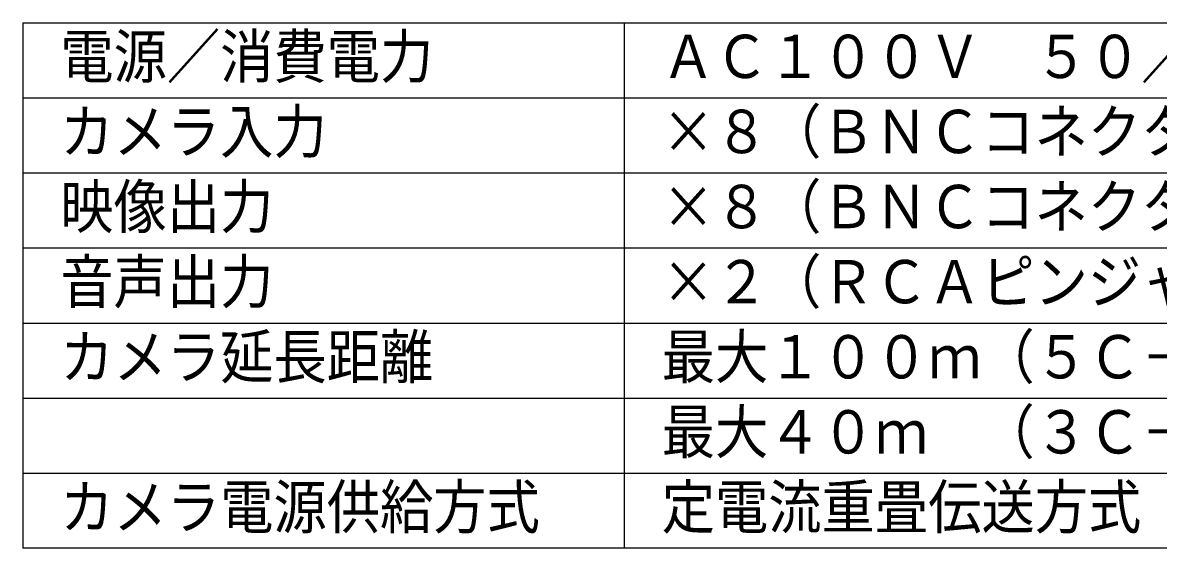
# Model space of a CAD drawing. Units: millimetres, scale not verified. Extents: x -63 to 63, y -57 to 57.
# Drawn here: x -62.5 to 13, y -56.5 to -21.5 of the extents above; entities that cross this region are included whole.
import ezdxf
from ezdxf.enums import TextEntityAlignment as Align

# ---------------------------------------------------------------- set-up
doc = ezdxf.new("R2010")
doc.units = ezdxf.units.MM
doc.header["$LTSCALE"] = 0.190236
doc.layers.add('0-0_MOJI1', color=3, linetype='Continuous')
doc.layers.add('0-1_WAKU', color=7, linetype='Continuous')
doc.styles.add('ＭＳ ゴシック', font='')
doc.styles.get('ＭＳ ゴシック').set_extended_font_data('MS Gothic')

msp = doc.modelspace()

# ---------------------------------------------------------------- linework, layer by layer
at = {"layer": '0-1_WAKU', "color": 4}
for p, q in [((-62.5001, -21.5), (-62.5001, -56.5001)), ((-62.5001, -21.5), (62.5001, -21.5)), ((-22.5, -21.5), (-22.5, -56.5001)), ((62.5001, -56.5001), (-62.5001, -56.5001))]:
    msp.add_line(p, q, dxfattribs=at)
at = {"layer": '0-1_WAKU', "color": 1}
for p, q in [((-62.5001, -26.5), (62.5001, -26.5)), ((-62.5001, -31.5001), (62.5001, -31.5001)), ((-62.5001, -36.5001), (62.5001, -36.5001)), ((-62.5001, -41.5001), (62.5001, -41.5001)), ((-62.5001, -46.5001), (62.5001, -46.5001)), ((-62.5001, -51.5001), (62.5001, -51.5001))]:
    msp.add_line(p, q, dxfattribs=at)

# ---------------------------------------------------------------- texts
at = {"layer": '0-0_MOJI1', "color": 2, "style": 'ＭＳ ゴシック', "width": 0.9}
for s, p in [('電源／消費電力', (-60.0001, -26.0552)), ('ＡＣ１００Ｖ\u3000５０／６０Ｈｚ\u3000約６８Ｗ', (-20, -26.0552)), ('カメラ入力', (-60.0001, -31.0552)), ('×８（ＢＮＣコネクター）', (-20, -31.0552)), ('映像出力', (-60.0001, -36.0552)), ('×８（ＢＮＣコネクター）', (-20, -36.0552)), ('音声出力', (-60.0001, -41.0552)), ('×２（ＲＣＡピンジャック）', (-20, -41.0552)), ('カメラ延長距離', (-60.0001, -46.0552)), ('最大１００ｍ（５Ｃ－２Ｖ使用時）', (-20, -46.0552)), ('最大４０ｍ\u3000（３Ｃ－２Ｖ使用時）', (-20, -51.0552)), ('カメラ電源供給方式\u3000', (-60.0001, -56.0552)), ('定電流重畳伝送方式', (-20, -56.0552))]:
    msp.add_text(s, height=2.887, dxfattribs=at).set_placement(p, align=Align.BOTTOM_LEFT)

doc.saveas('drawing.dxf')
